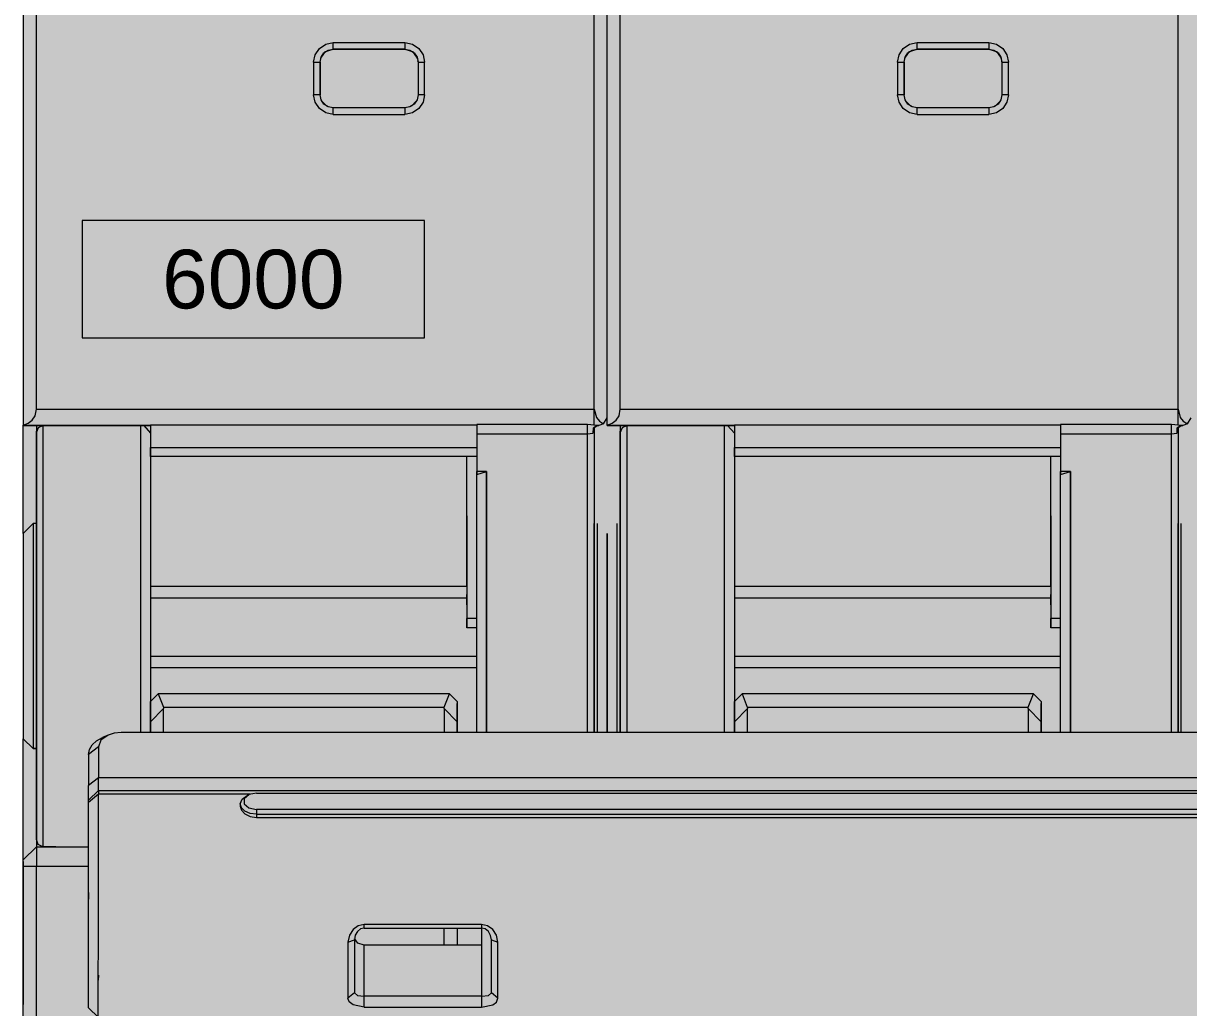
# Model space of a CAD drawing. Header units: millimetres. Extents: x 0 to 418, y -44 to 411.
# Drawn here: x 283.7 to 319.43, y 169.96 to 200.14 of the extents above; entities that cross this region are included whole.
import ezdxf
from ezdxf.enums import TextEntityAlignment as Align

# ---------------------------------------------------------------- set-up
doc = ezdxf.new("R2010")
doc.units = ezdxf.units.MM
for name, color, linetype, lineweight, true_color in [('BODY', 7, 'Continuous', 5, 0xf0f1eb), ('DETAILS', 7, 'Continuous', 5, 0x2f373d), ('INDICATOR', 7, 'Continuous', 5, 0x3d9868), ('LEVERS', 7, 'Continuous', 5, 0x2b7ac1), ('MARKING', 7, 'Continuous', 5, 0x2f373d), ('RECESS', 7, 'Continuous', 5, 0x6c747a)]:
    doc.layers.add(name, color=color, linetype=linetype, lineweight=lineweight, true_color=true_color)
doc.layers.add('PARAMETERS', color=7, linetype='Continuous', plot=False)
doc.styles.add('BLOCK_ARIAL', font='arial.ttf')

# ---------------------------------------------------------------- blocks, each defined once
blk = doc.blocks.new('DA_4P_135')
at = {"layer": 'BODY', "true_color": 0xf0f1eb}
h = blk.add_hatch(color=7, dxfattribs=at)
h.paths.add_polyline_path([(0.9, 15.52), (0.735, 15.625), (0.651, 15.726), (0.61, 15.77), (0.53, 15.95), (0.5, 16.14), (0.5, 16.145), (0.5, 16.15), (0.5, 16.57), (0.5, 16.575), (0.5, 16.734), (0.49, 16.74), (0.442, 16.815), (0.38, 16.88), (0.373, 16.894), (0.35, 16.92), (0.307, 17.023), (0.287, 17.052), (0.275, 17.07), (0.268, 17.105), (0.258, 17.132), (0.244, 17.162), (0.22, 17.23), (0.264, 17.124), (0.261, 17.141), (0.2, 17.45), (0.2, 28.75), (0.2, 33.54), (0.2, 33.55), (0.2, 35.05), (0.2, 39.29), (0.2, 39.43), (0.2, 39.44), (0.2, 39.49), (0.2, 43.2), (0.2, 43.44), (0.2, 44.12), (0.2, 44.125), (0.2, 46.35), (0.2, 48.58), (0.2, 49.26), (0.2, 49.44), (0.2, 49.5), (0.2, 52.81), (0.2, 52.82), (0.2, 53.26), (0.2, 74.65), (0.2, 76.15), (0.205, 76.211), (0.2, 76.16), (0.2, 80.95), (0.2, 92.25), (0.275, 92.635), (0.385, 92.795), (0.49, 92.96), (0.5, 92.966), (0.5, 93.125), (0.5, 93.13), (0.5, 93.55), (0.5, 93.555), (0.5, 93.56), (0.51, 93.605), (0.555, 93.82), (0.705, 94.045), (0.708, 94.047), (0.71, 94.05), (0.93, 94.2), (1.2, 94.25), (9.1, 94.25), (17.1, 94.25), (17.37, 94.2), (17.59, 94.05), (17.592, 94.047), (17.595, 94.045), (17.63, 93.992), (17.75, 93.82), (17.8, 93.56), (17.8, 93.555), (17.8, 93.55), (17.8, 93.13), (17.8, 93.125), (17.8, 92.966), (17.81, 92.96), (17.915, 92.795), (18.025, 92.635), (18.1, 92.25), (18.175, 92.635), (18.285, 92.795), (18.39, 92.96), (18.4, 92.966), (18.4, 93.125), (18.4, 93.13), (18.4, 93.55), (18.4, 93.61), (18.47, 93.86), (18.63, 94.07), (18.713, 94.119), (18.845, 94.205), (19.1, 94.25), (27, 94.25), (35, 94.25), (35.255, 94.205), (35.43, 94.094), (35.47, 94.07), (35.473, 94.066), (35.475, 94.065), (35.63, 93.86), (35.7, 93.61), (35.7, 93.55), (35.7, 93.13), (35.7, 93.125), (35.7, 92.966), (35.71, 92.96), (35.815, 92.795), (35.925, 92.635), (36, 92.25), (36.075, 92.635), (36.185, 92.795), (36.29, 92.96), (36.3, 92.966), (36.3, 93.125), (36.3, 93.13), (36.3, 93.55), (36.3, 93.61), (36.37, 93.86), (36.53, 94.07), (36.613, 94.119), (36.745, 94.205), (37, 94.25), (44.9, 94.25), (52.9, 94.25), (53.155, 94.2), (53.285, 94.12), (53.37, 94.07), (53.373, 94.066), (53.375, 94.065), (53.53, 93.86), (53.6, 93.61), (53.6, 93.55), (53.6, 93.13), (53.6, 93.125), (53.6, 92.966), (53.61, 92.96), (53.715, 92.795), (53.825, 92.635), (53.9, 92.25), (53.975, 92.635), (54.085, 92.795), (54.19, 92.96), (54.2, 92.966), (54.2, 93.125), (54.2, 93.13), (54.2, 93.55), (54.2, 93.61), (54.27, 93.86), (54.43, 94.07), (54.565, 94.15), (54.645, 94.2), (54.9, 94.25), (62.8, 94.25), (70.8, 94.25), (71.055, 94.2), (71.185, 94.12), (71.27, 94.07), (71.273, 94.066), (71.275, 94.065), (71.43, 93.86), (71.5, 93.61), (71.5, 93.55), (71.5, 93.13), (71.5, 93.125), (71.5, 92.966), (71.51, 92.96), (71.642, 92.753), (71.725, 92.63), (71.8, 92.25), (71.875, 92.63), (71.958, 92.753), (72.09, 92.96), (72.1, 92.966), (72.1, 93.125), (72.1, 93.13), (72.1, 93.55), (72.1, 93.555), (72.1, 93.56), (72.11, 93.605), (72.155, 93.82), (72.305, 94.045), (72.308, 94.047), (72.31, 94.05), (72.53, 94.2), (72.8, 94.25), (83.2, 94.25), (99.8, 94.25), (113.3, 94.25), (126.8, 94.25), (133.8, 94.25), (134.055, 94.2), (134.275, 94.065), (134.382, 93.92), (134.43, 93.86), (134.5, 93.61), (134.5, 93.605), (134.5, 93.55), (134.5, 93.13), (134.5, 93.125), (134.5, 92.966), (134.51, 92.96), (134.642, 92.753), (134.684, 92.691), (134.725, 92.63), (134.729, 92.609), (134.745, 92.58), (134.8, 92.25), (134.8, 91.055), (134.8, 91.05), (134.8, 91), (134.8, 90.995), (134.8, 90.845), (134.8, 90.84), (134.8, 90.35), (134.8, 85.28), (134.8, 85.18), (134.8, 85.11), (134.8, 83.51), (134.8, 81.99), (134.8, 81.82), (134.8, 81.815), (134.8, 81.75), (134.8, 81.05), (134.8, 80.8), (134.8, 80.765), (134.8, 80.76), (134.8, 80.69), (134.8, 80.665), (134.8, 80.66), (134.8, 80.62), (134.8, 80.615), (134.8, 80.365), (134.8, 80.36), (134.8, 80.28), (134.8, 80.27), (134.8, 80.25), (134.8, 80.22), (134.8, 80.14), (134.8, 80.135), (134.8, 79.81), (134.8, 78.905), (134.8, 78.9), (134.8, 78.75), (134.8, 78.35), (134.8, 76.195), (134.8, 76.19), (134.8, 76.155), (134.8, 76.15), (134.8, 72.85), (134.8, 72.25), (134.8, 72.245), (134.8, 69.85), (134.8, 68.79), (134.8, 68.465), (134.8, 68.46), (134.8, 68.38), (134.8, 68.35), (134.8, 40.11), (134.8, 40.105), (134.8, 39.18), (134.8, 38.85), (134.8, 38.41), (134.8, 37.35), (134.8, 34.36), (134.8, 34.355), (134.8, 34.35), (134.8, 33.925), (134.8, 33.92), (134.8, 33.55), (134.8, 33.545), (134.8, 33.54), (134.8, 33.51), (134.8, 32.72), (134.8, 31.35), (134.8, 30.95), (134.8, 30.8), (134.8, 30.795), (134.8, 29.89), (134.8, 29.45), (134.8, 29.43), (134.8, 29.085), (134.8, 29.08), (134.8, 29.01), (134.8, 28.9), (134.8, 28.65), (134.8, 27.95), (134.8, 26.19), (134.8, 19.35), (134.8, 18.855), (134.8, 18.85), (134.8, 18.705), (134.8, 18.7), (134.8, 18.65), (134.8, 18.645), (134.8, 17.45), (134.8, 16.55), (134.8, 8.25), (134.76, 8.06), (134.655, 7.895), (134.49, 7.785), (134.3, 7.75), (133.3, 7.75), (133.12, 7.78), (133.113, 7.784), (133.11, 7.785), (133.08, 7.805), (132.96, 7.88), (132.953, 7.89), (132.945, 7.895), (132.922, 7.932), (132.845, 8.035), (132.8, 8.25), (132.8, 14.39), (132.64, 14.24), (132.46, 14.14), (132.26, 14.07), (132.05, 14.05), (122.55, 14.05), (122.165, 14.125), (121.935, 14.28), (121.84, 14.34), (121.762, 14.463), (121.625, 14.665), (121.55, 15.05), (121.55, 15.441), (121.32, 15.4), (121.08, 15.25), (120.9, 15.03), (120.81, 14.76), (120.8, 14.67), (120.8, 14.65), (120.8, 9.75), (120.8, 9.745), (120.8, 8.25), (120.77, 8.08), (120.761, 8.065), (120.76, 8.06), (120.655, 7.895), (120.518, 7.808), (120.49, 7.79), (120.3, 7.75), (119.8, 7.75), (119.62, 7.78), (119.46, 7.88), (119.452, 7.89), (119.445, 7.895), (119.422, 7.932), (119.345, 8.035), (119.3, 8.25), (119.3, 14.65), (119.3, 14.655), (119.3, 14.67), (119.29, 14.76), (119.2, 15.03), (119.02, 15.25), (118.78, 15.4), (118.5, 15.45), (113.3, 15.45), (108.1, 15.45), (107.82, 15.4), (107.58, 15.25), (107.4, 15.03), (107.31, 14.76), (107.3, 14.67), (107.3, 14.65), (107.3, 9.75), (107.3, 9.745), (107.3, 8.25), (107.27, 8.08), (107.261, 8.065), (107.26, 8.06), (107.155, 7.895), (107.018, 7.808), (106.99, 7.79), (106.8, 7.75), (106.3, 7.75), (106.12, 7.78), (105.96, 7.88), (105.952, 7.89), (105.945, 7.895), (105.922, 7.932), (105.845, 8.035), (105.8, 8.25), (105.8, 14.65), (105.8, 14.655), (105.8, 14.67), (105.79, 14.76), (105.7, 15.03), (105.52, 15.25), (105.28, 15.4), (105, 15.45), (99.8, 15.45), (94.6, 15.45), (94.32, 15.4), (94.08, 15.25), (93.9, 15.03), (93.81, 14.76), (93.8, 14.67), (93.8, 14.65), (93.8, 9.75), (93.8, 9.745), (93.8, 8.25), (93.77, 8.08), (93.761, 8.065), (93.76, 8.06), (93.655, 7.895), (93.518, 7.808), (93.49, 7.79), (93.3, 7.75), (92.8, 7.75), (92.62, 7.78), (92.46, 7.88), (92.452, 7.89), (92.445, 7.895), (92.422, 7.932), (92.345, 8.035), (92.3, 8.25), (92.3, 14.65), (92.3, 14.655), (92.3, 14.67), (92.29, 14.76), (92.2, 15.03), (92.02, 15.25), (91.78, 15.4), (91.5, 15.45), (86.3, 15.45), (80.8, 15.45), (80.61, 15.41), (80.45, 15.305), (80.395, 15.225), (80.34, 15.14), (80.3, 14.95), (80.3, 6.38), (80.3, 5.25), (80.3, 2.75), (80.3, 2.745), (80.3, 1.25), (80.27, 0.98), (80.229, 0.886), (80.225, 0.865), (80.211, 0.845), (80.17, 0.75), (80.041, 0.589), (80.01, 0.54), (79.937, 0.493), (79.803, 0.408), (79.68, 0.325), (79.3, 0.25), (71.8, 0.25), (68.35, 0.25), (68.29, 0.25), (68.12, 0.25), (68.115, 0.25), (67.55, 0.25), (67.05, 0.25), (66.485, 0.25), (66.48, 0.25), (66.31, 0.25), (66.25, 0.25), (64.2, 0.25), (64.14, 0.25), (63.97, 0.25), (63.965, 0.25), (63.4, 0.25), (62.9, 0.25), (62.335, 0.25), (62.33, 0.25), (62.16, 0.25), (62.1, 0.25), (60.05, 0.25), (59.99, 0.25), (59.82, 0.25), (59.815, 0.25), (59.25, 0.25), (58.75, 0.25), (58.185, 0.25), (58.18, 0.25), (58.01, 0.25), (57.95, 0.25), (50.45, 0.25), (50.39, 0.25), (50.22, 0.25), (50.215, 0.25), (49.65, 0.25), (49.15, 0.25), (48.585, 0.25), (48.58, 0.25), (48.41, 0.25), (48.35, 0.25), (46.3, 0.25), (46.24, 0.25), (46.07, 0.25), (46.065, 0.25), (45.5, 0.25), (45, 0.25), (44.435, 0.25), (44.43, 0.25), (44.26, 0.25), (44.2, 0.25), (42.15, 0.25), (42.09, 0.25), (41.92, 0.25), (41.915, 0.25), (41.35, 0.25), (40.85, 0.25), (40.285, 0.25), (40.28, 0.25), (40.11, 0.25), (40.05, 0.25), (32.55, 0.25), (32.49, 0.25), (32.32, 0.25), (32.315, 0.25), (31.75, 0.25), (31.25, 0.25), (30.685, 0.25), (30.68, 0.25), (30.51, 0.25), (30.45, 0.25), (28.4, 0.25), (28.34, 0.25), (28.17, 0.25), (28.165, 0.25), (27.6, 0.25), (27.1, 0.25), (26.535, 0.25), (26.53, 0.25), (26.36, 0.25), (26.3, 0.25), (24.25, 0.25), (24.19, 0.25), (24.02, 0.25), (24.015, 0.25), (23.45, 0.25), (22.95, 0.25), (22.385, 0.25), (22.38, 0.25), (22.21, 0.25), (22.15, 0.25), (20.94, 0.25), (15.86, 0.25), (15.855, 0.25), (14.65, 0.25), (14.59, 0.25), (14.42, 0.25), (14.415, 0.25), (13.85, 0.25), (13.35, 0.25), (12.785, 0.25), (12.78, 0.25), (12.61, 0.25), (12.55, 0.25), (10.5, 0.25), (10.44, 0.25), (10.27, 0.25), (10.265, 0.25), (9.7, 0.25), (9.2, 0.25), (8.635, 0.25), (8.63, 0.25), (8.46, 0.25), (8.4, 0.25), (6.35, 0.25), (6.29, 0.25), (6.12, 0.25), (6.115, 0.25), (5.55, 0.25), (5.05, 0.25), (4.485, 0.25), (4.48, 0.25), (4.31, 0.25), (4.25, 0.25), (1.6, 0.25), (1.215, 0.325), (1.055, 0.435), (0.89, 0.54), (0.758, 0.747), (0.675, 0.87), (0.6, 1.25), (0.6, 13.45), (0.9, 13.45)])
h.paths.add_polyline_path([(0.285, 76.605), (0.225, 76.4), (0.224, 76.395), (0.29, 76.61), (0.298, 76.625)], flags=0)
at = {"layer": 'INDICATOR', "true_color": 0x3d9868}
for points in [[(9.1, 62.95), (9.1, 63.95), (9.145, 64.18), (9.275, 64.375), (9.47, 64.505), (9.7, 64.55), (11.9, 64.55), (11.9, 64.35), (12.055, 64.32), (12.113, 64.282), (12.135, 64.275), (12.146, 64.261), (12.273, 64.089), (12.3, 63.95), (12.3, 62.95), (12.27, 62.795), (12.232, 62.737), (12.113, 62.618), (12.055, 62.58), (11.9, 62.55), (11.9, 62.35), (9.7, 62.35), (9.47, 62.395), (9.275, 62.525), (9.145, 62.72)], [(27.045, 64.18), (27.175, 64.375), (27.37, 64.505), (27.6, 64.55), (29.8, 64.55), (29.8, 64.35), (29.955, 64.32), (30.013, 64.282), (30.035, 64.275), (30.046, 64.261), (30.085, 64.235), (30.17, 64.105), (30.173, 64.089), (30.2, 63.95), (30.2, 62.95), (30.17, 62.795), (30.132, 62.737), (30.085, 62.665), (30.013, 62.618), (29.955, 62.58), (29.8, 62.55), (29.8, 62.35), (27.6, 62.35), (27.37, 62.395), (27.175, 62.525), (27.045, 62.72), (27, 62.95), (27, 63.95)]]:
    blk.add_hatch(color=105, dxfattribs=at).paths.add_polyline_path(points)
at = {"layer": 'LEVERS'}
blk.add_hatch(color=256, dxfattribs=at).paths.add_polyline_path([(1.4, 32.75), (1.095, 32.81), (0.835, 32.985), (0.66, 33.245), (0.6, 33.55), (0.6, 39.29), (0.6, 39.715), (0.6, 39.845), (0.6, 39.89), (0.6, 40.115), (0.66, 39.955), (0.8, 39.89), (1.2, 39.89), (2.2, 39.89), (2.2, 39.29), (2.2, 38.485), (2.2, 38.28), (2.2, 37.18), (2.2, 36.85), (2.2, 35.57), (2.2, 35.115), (2.2, 34.955), (2.495, 34.66), (2.495, 34.71), (2.495, 34.86), (2.5, 35.425), (2.5, 35.805), (2.5, 35.955), (2.5, 37.41), (2.5, 41.51), (2.2, 41.245), (2.2, 41.325), (2.2, 41.77), (2.2, 42.425), (2.2, 42.715), (2.2, 42.72), (2.23, 42.87), (2.315, 43.015), (2.45, 43.14), (2.625, 43.24), (2.8, 43.315), (2.99, 43.375), (3.2, 43.395), (3.8, 43.395), (4.1, 43.395), (4.1, 43.72), (4.1, 43.725), (4.1, 44.35), (4.335, 44.58), (13.265, 44.58), (13.5, 44.35), (13.5, 44.28), (13.5, 43.725), (13.5, 43.395), (14.1, 43.395), (14.4, 43.395), (17.5, 43.395), (17.7, 43.395), (17.8, 43.395), (18.1, 43.395), (18.4, 43.395), (18.5, 43.395), (18.7, 43.395), (21.7, 43.395), (22, 43.395), (22, 43.72), (22, 43.725), (22, 44.35), (22.235, 44.58), (31.165, 44.58), (31.4, 44.35), (31.4, 44.28), (31.4, 43.725), (31.4, 43.395), (32, 43.395), (32.3, 43.395), (35.4, 43.395), (35.6, 43.395), (35.7, 43.395), (36, 43.395), (36.3, 43.395), (36.4, 43.395), (36.6, 43.395), (39.6, 43.395), (39.9, 43.395), (39.9, 43.72), (39.9, 43.725), (39.9, 44.35), (40.135, 44.58), (49.065, 44.58), (49.3, 44.35), (49.3, 44.28), (49.3, 43.725), (49.3, 43.395), (49.9, 43.395), (50.2, 43.395), (53.3, 43.395), (53.5, 43.395), (53.6, 43.395), (53.9, 43.395), (54.2, 43.395), (54.3, 43.395), (54.5, 43.395), (57.5, 43.395), (57.8, 43.395), (57.8, 43.72), (57.8, 43.725), (57.8, 44.35), (58.035, 44.58), (66.965, 44.58), (67.2, 44.35), (67.2, 44.28), (67.2, 43.725), (67.2, 43.395), (67.8, 43.395), (68.1, 43.395), (68.5, 43.395), (68.71, 43.375), (68.9, 43.315), (69.075, 43.24), (69.25, 43.135), (69.385, 43.01), (69.47, 42.87), (69.5, 42.72), (69.5, 41.77), (69.5, 41.325), (69.5, 41.245), (69.5, 40.895), (69.5, 40.02), (71.2, 40.02), (71.2, 39.84), (71.34, 39.875), (71.4, 39.885), (71.4, 39.88), (71.4, 39.29), (71.4, 33.55), (71.34, 33.245), (71.165, 32.985), (70.905, 32.81), (70.6, 32.75), (70.6, 32.35), (62.8, 32.35), (57.8, 32.35), (55.1, 32.35), (54.865, 32.375), (54.856, 32.378), (54.79, 32.385), (54.689, 32.426), (54.64, 32.44), (54.597, 32.463), (54.435, 32.55), (54.365, 32.607), (54.35, 32.615), (54.337, 32.629), (54.25, 32.7), (54.196, 32.767), (54.1, 32.885), (54.09, 32.904), (54.08, 32.915), (54.068, 32.945), (54.013, 33.047), (54, 33.067), (53.985, 33.09), (53.925, 33.3), (53.9, 33.54), (53.9, 33.545), (53.88, 33.305), (53.815, 33.095), (53.801, 33.073), (53.7, 32.885), (53.603, 32.766), (53.55, 32.7), (53.365, 32.55), (53.203, 32.463), (53.16, 32.44), (53.111, 32.426), (53.01, 32.385), (52.944, 32.378), (52.935, 32.375), (52.7, 32.35), (44.9, 32.35), (39.9, 32.35), (37.2, 32.35), (36.965, 32.375), (36.956, 32.378), (36.89, 32.385), (36.789, 32.426), (36.74, 32.44), (36.697, 32.463), (36.535, 32.55), (36.465, 32.607), (36.45, 32.615), (36.437, 32.629), (36.35, 32.7), (36.296, 32.767), (36.2, 32.885), (36.19, 32.904), (36.18, 32.915), (36.168, 32.945), (36.113, 33.047), (36.1, 33.067), (36.085, 33.09), (36.025, 33.3), (36, 33.54), (36, 33.545), (35.98, 33.305), (35.915, 33.095), (35.901, 33.073), (35.8, 32.885), (35.703, 32.766), (35.65, 32.7), (35.465, 32.55), (35.308, 32.466), (35.26, 32.44), (35.181, 32.417), (35.11, 32.39), (35.068, 32.385), (35.035, 32.375), (34.8, 32.35), (27, 32.35), (22, 32.35), (19.3, 32.35), (19.065, 32.375), (19.032, 32.385), (18.99, 32.39), (18.919, 32.417), (18.916, 32.418), (18.905, 32.42), (18.9, 32.423), (18.84, 32.44), (18.792, 32.466), (18.635, 32.55), (18.565, 32.607), (18.55, 32.615), (18.537, 32.629), (18.45, 32.7), (18.396, 32.767), (18.3, 32.885), (18.29, 32.904), (18.28, 32.915), (18.268, 32.945), (18.213, 33.047), (18.2, 33.067), (18.185, 33.09), (18.125, 33.3), (18.1, 33.54), (18.1, 33.545), (18.08, 33.305), (18.015, 33.095), (18.001, 33.073), (17.9, 32.885), (17.803, 32.766), (17.75, 32.7), (17.565, 32.55), (17.408, 32.466), (17.36, 32.44), (17.281, 32.417), (17.21, 32.39), (17.168, 32.385), (17.135, 32.375), (16.9, 32.35), (9.1, 32.35), (4.1, 32.35), (1.4, 32.35)])
at = {"layer": 'RECESS', "true_color": 0x6c747a}
blk.add_hatch(color=8, dxfattribs=at).paths.add_polyline_path([(17.835, 52.81), (17.845, 52.81), (17.99, 52.855), (18.1, 53.045), (18.1, 52.82), (18.25, 52.88), (18.37, 52.975), (18.465, 53.11), (18.5, 53.31), (35.6, 53.31), (35.67, 53.055), (35.76, 52.945), (35.89, 52.855), (36, 53.045), (36, 52.82), (36.15, 52.88), (36.27, 52.975), (36.365, 53.11), (36.4, 53.31), (53.5, 53.31), (53.57, 53.055), (53.66, 52.945), (53.79, 52.855), (53.9, 53.045), (53.9, 52.82), (53.9, 52.81), (54.3, 52.81), (54.5, 52.81), (54.9, 52.81), (57.5, 52.81), (57.59, 52.81), (57.8, 52.81), (57.8, 52.815), (67.8, 52.815), (67.8, 52.75), (67.8, 52.63), (67.8, 52.555), (67.8, 52.135), (67.8, 51.855), (67.8, 51.4), (68.1, 51.4), (68.1, 46.35), (68.1, 43.395), (67.8, 43.395), (67.2, 43.395), (67.2, 43.725), (67.2, 44.28), (67.2, 44.35), (66.965, 44.58), (58.035, 44.58), (57.8, 44.35), (57.8, 43.725), (57.8, 43.72), (57.8, 43.395), (57.5, 43.395), (54.5, 43.395), (54.3, 43.395), (54.2, 43.395), (53.9, 43.395), (53.6, 43.395), (53.5, 43.395), (53.3, 43.395), (50.2, 43.395), (49.9, 43.395), (49.3, 43.395), (49.3, 43.725), (49.3, 44.28), (49.3, 44.35), (49.065, 44.58), (40.135, 44.58), (39.9, 44.35), (39.9, 43.725), (39.9, 43.72), (39.9, 43.395), (39.6, 43.395), (36.6, 43.395), (36.4, 43.395), (36.3, 43.395), (36, 43.395), (35.7, 43.395), (35.6, 43.395), (35.4, 43.395), (32.3, 43.395), (32, 43.395), (31.4, 43.395), (31.4, 43.725), (31.4, 44.28), (31.4, 44.35), (31.165, 44.58), (22.235, 44.58), (22, 44.35), (22, 43.725), (22, 43.72), (22, 43.395), (21.7, 43.395), (18.7, 43.395), (18.5, 43.395), (18.4, 43.395), (18.1, 43.395), (17.8, 43.395), (17.7, 43.395), (17.5, 43.395), (14.4, 43.395), (14.1, 43.395), (13.5, 43.395), (13.5, 43.725), (13.5, 44.28), (13.5, 44.35), (13.265, 44.58), (4.335, 44.58), (4.1, 44.35), (4.1, 43.725), (4.1, 43.72), (4.1, 43.395), (3.8, 43.395), (3.8, 52.81), (3.89, 52.81), (4.1, 52.81), (4.1, 52.815), (14.1, 52.815), (14.1, 52.84), (17.5, 52.84), (17.795, 52.81), (17.815, 52.81), (17.825, 52.81)])
at = {"layer": 'DETAILS', "color": 250, "linetype": 'ByBlock', "lineweight": 5, "true_color": 0x2f373d}
for p, q in [((0.2, 76.15), (0.2, 52.82)), ((0.6, 53.31), (0.6, 76.15)), ((17.7, 53.31), (17.7, 76.15)), ((18.1, 53.047), (18.1, 76.15)), ((18.1, 52.82), (18.1, 76.15)), ((18.5, 53.31), (18.5, 76.15)), ((35.6, 53.31), (35.6, 76.15)), ((0.2, 74.65), (0.2, 53.259)), ((9.7, 64.55), (11.9, 64.55)), ((9.7, 64.35), (9.7, 64.55)), ((9.7, 64.35), (11.9, 64.35)), ((9.701, 64.35), (9.7, 64.35)), ((9.701, 64.35), (9.7, 64.35)), ((11.9, 64.35), (9.701, 64.35)), ((11.9, 64.55), (11.9, 64.35)), ((27.6, 64.55), (29.8, 64.55)), ((27.6, 64.35), (27.6, 64.55)), ((27.6, 64.35), (29.8, 64.35)), ((27.601, 64.35), (27.6, 64.35)), ((27.601, 64.35), (27.6, 64.35)), ((29.8, 64.35), (27.601, 64.35)), ((29.8, 64.55), (29.8, 64.35)), ((9.1, 63.95), (9.1, 62.95)), ((9.1, 63.95), (9.3, 63.95)), ((9.3, 62.95), (9.3, 63.95)), ((12.3, 63.95), (12.3, 62.95)), ((12.3, 63.95), (12.5, 63.95)), ((12.5, 62.95), (12.5, 63.95)), ((27, 63.95), (27, 62.95)), ((27, 63.95), (27.2, 63.95)), ((27.2, 62.95), (27.2, 63.95)), ((30.2, 63.95), (30.2, 62.95)), ((30.2, 63.95), (30.4, 63.95)), ((30.4, 62.95), (30.4, 63.95)), ((9.3, 62.95), (9.1, 62.95)), ((12.5, 62.95), (12.3, 62.95)), ((27.2, 62.95), (27, 62.95)), ((30.4, 62.95), (30.2, 62.95)), ((11.9, 62.55), (9.7, 62.55)), ((9.7, 62.35), (9.7, 62.55)), ((11.9, 62.55), (11.9, 62.35)), ((29.8, 62.55), (27.6, 62.55)), ((27.6, 62.35), (27.6, 62.55)), ((29.8, 62.55), (29.8, 62.35)), ((9.7, 62.35), (11.9, 62.35)), ((27.6, 62.35), (29.8, 62.35)), ((0.6, 53.31), (17.7, 53.31)), ((18.5, 53.31), (35.6, 53.31)), ((4.1, 52.81), (0.2, 52.81)), ((0.2, 52.81), (4.1, 52.81)), ((0.6, 52.81), (0.6, 52.583)), ((0.8, 52.81), (1.2, 52.81)), ((14.1, 52.817), (4.1, 52.817)), ((4.1, 52.817), (4.1, 52.134)), ((17.5, 52.841), (14.1, 52.841)), ((14.1, 52.555), (17.5, 52.555)), ((17.844, 52.81), (17.795, 52.81)), ((22, 52.81), (18.1, 52.81)), ((18.1, 52.81), (22, 52.81)), ((18.5, 52.81), (18.5, 52.583)), ((18.7, 52.81), (19.1, 52.81)), ((32, 52.817), (22, 52.817)), ((22, 52.817), (22, 52.134)), ((35.4, 52.841), (32, 52.841)), ((32, 52.555), (35.4, 52.555)), ((35.744, 52.81), (35.695, 52.81)), ((4.1, 52.134), (14.1, 52.134)), ((4.1, 51.858), (4.1, 52.134)), ((14.1, 51.858), (4.1, 51.858)), ((13.8, 48.382), (13.8, 51.858)), ((22, 52.134), (32, 52.134)), ((22, 51.858), (22, 52.134)), ((32, 51.858), (22, 51.858)), ((31.7, 48.382), (31.7, 51.858)), ((14.4, 51.4), (14.1, 51.4)), ((14.1, 51.4), (14.1, 51.306)), ((32.3, 51.4), (32, 51.4)), ((32, 51.4), (32, 51.306)), ((0.5, 49.8), (0.2, 49.5)), ((0.2, 49.5), (0.5, 49.8)), ((0.6, 49.8), (0.5, 49.8)), ((4.1, 47.881), (13.8, 47.881)), ((22, 47.881), (31.7, 47.881)), ((13.8, 47.513), (4.1, 47.513)), ((31.7, 47.513), (22, 47.513)), ((14.1, 46.894), (13.8, 46.894)), ((32, 46.894), (31.7, 46.894)), ((14.1, 46.603), (13.8, 46.603)), ((32, 46.603), (31.7, 46.603)), ((4.1, 45.733), (14.1, 45.733)), ((22, 45.733), (32, 45.733)), ((4.1, 45.388), (14.1, 45.388)), ((22, 45.388), (32, 45.388)), ((13.266, 44.581), (4.334, 44.581)), ((31.166, 44.581), (22.234, 44.581)), ((4.495, 44.171), (13.105, 44.171)), ((4.5, 43.395), (4.5, 44.134)), ((13.1, 44.134), (13.1, 43.395)), ((22.395, 44.171), (31.005, 44.171)), ((22.4, 43.395), (22.4, 44.134)), ((31, 44.134), (31, 43.395)), ((4.1, 43.395), (4.1, 43.726)), ((13.5, 43.725), (13.5, 43.395)), ((22, 43.395), (22, 43.725)), ((31.4, 43.725), (31.4, 43.395)), ((2.799, 43.315), (2.627, 43.239)), ((68.5, 43.395), (3.2, 43.395)), ((0.2, 43.2), (0.5, 42.9)), ((0.2, 43.2), (0.5, 42.9)), ((0.5, 42.9), (0.6, 42.9)), ((0.6, 42.9), (0.5, 42.9)), ((2.5, 42.952), (2.2, 42.72)), ((2.5, 42.952), (2.5, 42.001)), ((2.2, 42.72), (2.2, 41.769)), ((2.2, 42.72), (2.2, 42.715)), ((2.2, 42.715), (2.2, 42.424)), ((2.5, 42.001), (2.2, 41.769)), ((69.2, 42), (2.5, 42.001)), ((2.2, 41.325), (2.5, 41.621)), ((2.501, 41.509), (2.201, 41.246)), ((2.5, 41.621), (69.2, 41.62)), ((7.164, 41.509), (2.501, 41.509)), ((7.121, 41.492), (7.063, 41.467)), ((7.35, 41.538), (64.35, 41.537)), ((6.85, 41.207), (6.85, 41.134)), ((64.35, 41.03), (7.35, 41.031)), ((7.35, 41.031), (7.35, 40.89)), ((7.35, 40.89), (64.35, 40.889)), ((7.35, 40.89), (7.35, 40.791)), ((7.35, 40.791), (64.35, 40.79)), ((0.6, 40.117), (0.6, 39.89)), ((0.2, 39.49), (0.6, 39.89)), ((0.6, 39.89), (2.2, 39.89)), ((1.2, 39.89), (0.8, 39.89)), ((0.2, 39.442), (0.2, 35.05)), ((0.2, 33.55), (0.2, 39.29)), ((0.6, 39.29), (0.2, 39.29)), ((0.6, 33.55), (0.6, 39.29)), ((2.2, 39.29), (0.6, 39.29)), ((2.2, 36.848), (2.2, 38.487)), ((2.2, 38.487), (2.2, 38.282)), ((14.25, 37.509), (10.65, 37.509)), ((10.65, 37.398), (10.65, 37.509)), ((10.65, 37.398), (14.25, 37.398)), ((13.1, 36.876), (13.1, 37.398)), ((13.5, 37.398), (13.5, 36.882)), ((14.25, 37.509), (14.25, 37.398)), ((14.25, 37.398), (14.25, 36.876)), ((10.15, 36.962), (10.35, 37.037)), ((13.1, 36.876), (10.65, 36.876)), ((10.65, 35.31), (10.65, 36.876)), ((14.25, 36.876), (13.1, 36.876)), ((13.5, 36.882), (13.495, 36.876)), ((14.25, 36.876), (14.25, 35.31)), ((14.55, 35.415), (14.55, 37.045)), ((14.55, 35.414), (14.55, 37.038)), ((14.55, 37.037), (14.75, 36.963)), ((10.35, 35.413), (10.15, 35.247)), ((14.75, 35.248), (14.55, 35.415)), ((14.25, 35.31), (10.65, 35.31)), ((10.65, 34.974), (10.65, 35.31)), ((14.25, 35.31), (14.25, 34.974)), ((2.2, 34.956), (2.5, 34.656)), ((10.65, 34.974), (14.25, 34.974))]:
    blk.add_line(p, q, dxfattribs=at)
for points in [[(9.1, 63.95), (9.146, 64.18), (9.276, 64.375), (9.47, 64.505), (9.7, 64.55)], [(9.3, 63.95), (9.331, 64.103), (9.417, 64.233), (9.547, 64.32), (9.7, 64.35)], [(9.321, 64.078), (9.467, 64.276), (9.701, 64.35)], [(11.9, 64.55), (12.13, 64.505), (12.324, 64.375), (12.454, 64.18), (12.5, 63.95)], [(11.9, 64.35), (12.133, 64.275), (12.279, 64.078)], [(11.9, 64.35), (12.053, 64.32), (12.183, 64.233), (12.27, 64.103), (12.3, 63.95)], [(27, 63.95), (27.046, 64.18), (27.176, 64.374), (27.37, 64.504), (27.6, 64.55)], [(27.2, 63.95), (27.231, 64.103), (27.317, 64.233), (27.447, 64.32), (27.6, 64.35)], [(27.221, 64.078), (27.367, 64.275), (27.601, 64.35)], [(29.8, 64.55), (30.03, 64.504), (30.224, 64.374), (30.354, 64.18), (30.4, 63.95)], [(29.8, 64.35), (30.033, 64.275), (30.179, 64.078)], [(29.8, 64.35), (29.953, 64.32), (30.083, 64.233), (30.17, 64.103), (30.2, 63.95)], [(9.3, 63.95), (9.3, 62.95)], [(12.291, 64.035), (12.279, 64.078)], [(12.3, 63.965), (12.298, 63.993)], [(27.2, 63.95), (27.2, 62.95)], [(30.191, 64.035), (30.179, 64.078)], [(30.2, 63.965), (30.198, 63.993)], [(9.7, 62.35), (9.47, 62.396), (9.276, 62.526), (9.146, 62.721), (9.1, 62.95)], [(9.7, 62.55), (9.547, 62.581), (9.417, 62.667), (9.33, 62.797), (9.3, 62.95)], [(12.5, 62.95), (12.454, 62.721), (12.324, 62.526), (12.13, 62.396), (11.9, 62.35)], [(12.3, 62.95), (12.27, 62.797), (12.183, 62.667), (12.053, 62.581), (11.9, 62.55)], [(27.6, 62.35), (27.37, 62.396), (27.176, 62.526), (27.046, 62.721), (27, 62.95)], [(27.6, 62.55), (27.447, 62.581), (27.317, 62.667), (27.23, 62.797), (27.2, 62.95)], [(30.4, 62.95), (30.354, 62.721), (30.224, 62.526), (30.03, 62.396), (29.8, 62.35)], [(30.2, 62.95), (30.17, 62.797), (30.083, 62.667), (29.953, 62.581), (29.8, 62.55)], [(9.352, 62.752), (9.503, 62.602)], [(12.098, 62.603), (12.248, 62.753)], [(27.252, 62.752), (27.403, 62.602)], [(29.998, 62.603), (30.148, 62.753)], [(17.7, 52.824), (17.7, 53.441), (17.7, 53.598), (17.7, 53.65)], [(35.6, 52.823), (35.6, 53.44), (35.6, 53.598), (35.6, 53.65)], [(0.2, 52.82), (0.352, 52.879), (0.472, 52.977), (0.563, 53.111), (0.6, 53.31)], [(17.7, 53.31), (17.769, 53.056), (17.86, 52.943), (17.99, 52.856)], [(18.1, 52.82), (18.252, 52.879), (18.372, 52.976), (18.463, 53.11), (18.5, 53.31)], [(35.6, 53.31), (35.669, 53.056), (35.76, 52.943), (35.89, 52.856)], [(17.99, 52.856), (18.1, 53.047)], [(35.89, 52.856), (36, 53.047)], [(0.2, 52.81), (0.2, 52.82)], [(0.2, 49.5), (0.2, 52.81)], [(0.6, 52.583), (0.664, 52.749), (0.8, 52.81)], [(0.6, 40.117), (0.6, 46.302), (0.6, 52.633)], [(0.6, 52.583), (0.6, 40.117)], [(0.6, 52.583), (0.6, 40.117)], [(0.8, 52.81), (0.8, 39.89)], [(3.8, 43.395), (3.8, 52.81)], [(3.891, 52.81), (4.1, 52.576)], [(14.1, 52.841), (14.1, 52.752)], [(14.1, 52.752), (14.1, 52.63)], [(14.1, 52.63), (14.1, 52.555)], [(14.1, 52.555), (14.1, 51.4)], [(17.795, 52.81), (17.5, 52.841)], [(17.5, 52.555), (17.5, 52.841)], [(17.5, 52.555), (17.664, 52.571)], [(17.5, 43.395), (17.5, 52.555)], [(17.795, 52.81), (17.665, 52.731), (17.664, 52.571)], [(17.664, 52.571), (17.7, 52.643)], [(17.814, 52.81), (17.7, 52.736)], [(17.7, 52.736), (17.7, 52.643)], [(17.7, 52.643), (17.7, 43.395)], [(17.795, 52.81), (17.814, 52.81)], [(17.795, 52.81), (17.814, 52.81)], [(17.814, 52.81), (17.823, 52.81)], [(17.835, 52.81), (17.844, 52.81)], [(17.99, 52.856), (17.844, 52.81)], [(18.1, 52.81), (18.1, 52.82)], [(18.5, 52.583), (18.564, 52.749), (18.7, 52.81)], [(18.5, 43.395), (18.5, 46.302), (18.5, 52.633)], [(18.5, 52.583), (18.5, 43.395)], [(18.5, 52.583), (18.5, 43.395)], [(18.7, 52.81), (18.7, 43.395)], [(21.7, 43.395), (21.7, 52.81)], [(21.791, 52.81), (22, 52.576)], [(32, 52.841), (32, 52.752)], [(32, 52.752), (32, 52.63)], [(32, 52.63), (32, 52.555)], [(32, 52.555), (32, 51.4)], [(35.695, 52.81), (35.4, 52.841)], [(35.4, 52.555), (35.4, 52.841)], [(35.4, 52.555), (35.564, 52.571)], [(35.4, 43.395), (35.4, 52.555)], [(35.695, 52.81), (35.565, 52.73), (35.564, 52.571)], [(35.564, 52.571), (35.6, 52.643)], [(35.714, 52.81), (35.6, 52.736)], [(35.6, 52.736), (35.6, 52.643)], [(35.6, 52.643), (35.6, 43.395)], [(35.695, 52.81), (35.714, 52.81)], [(35.695, 52.81), (35.714, 52.81)], [(35.714, 52.81), (35.723, 52.81)], [(35.735, 52.81), (35.744, 52.81)], [(35.89, 52.856), (35.744, 52.81)], [(4.1, 52.241), (4.1, 43.395)], [(22, 52.241), (22, 43.395)], [(4.1, 51.858), (4.1, 43.721)], [(13.8, 47.881), (13.8, 51.858)], [(22, 51.858), (22, 43.721)], [(31.7, 47.881), (31.7, 51.858)], [(14.1, 43.395), (14.1, 51.4)], [(14.1, 51.306), (14.4, 51.4)], [(14.1, 43.395), (14.1, 51.306)], [(14.4, 51.4), (14.4, 43.395)], [(14.4, 46.35), (14.4, 51.4)], [(32, 51.306), (32.3, 51.4)], [(32, 43.395), (32, 51.4)], [(32, 43.395), (32, 51.306)], [(32.3, 51.4), (32.3, 46.35)], [(32.3, 43.395), (32.3, 51.4)], [(13.8, 49.73), (13.8, 49.959), (13.8, 50.038)], [(13.8, 50.038), (13.8, 49.975), (13.8, 49.79), (13.8, 49.135), (13.8, 47.623)], [(31.7, 49.729), (31.7, 49.959), (31.7, 50.038)], [(31.7, 50.038), (31.7, 49.974), (31.7, 49.789), (31.7, 49.135), (31.7, 47.623)], [(0.5, 49.8), (0.5, 49.734), (0.5, 49.538), (0.5, 48.79), (0.5, 46.35), (0.5, 43.911), (0.5, 43.163), (0.5, 42.9)], [(13.8, 49.73), (13.8, 48.218), (13.8, 47.563), (13.8, 47.378), (13.8, 47.314)], [(17.7, 43.395), (17.7, 47.274), (17.7, 49.097), (17.7, 49.62), (17.7, 49.755), (17.7, 49.8)], [(17.8, 43.395), (17.8, 47.274), (17.8, 49.097), (17.8, 49.62), (17.8, 49.755), (17.8, 49.8)], [(18.4, 49.8), (18.4, 49.62), (18.4, 49.097), (18.4, 47.274), (18.4, 43.395)], [(31.7, 49.729), (31.7, 48.218), (31.7, 47.563), (31.7, 47.378), (31.7, 47.314)], [(35.6, 43.395), (35.6, 47.274), (35.6, 49.097), (35.6, 49.62), (35.6, 49.755), (35.6, 49.8)], [(35.7, 43.395), (35.7, 47.274), (35.7, 49.097), (35.7, 49.62), (35.7, 49.755), (35.7, 49.8)], [(0.2, 49.5), (0.2, 49.44), (0.2, 49.261), (0.2, 48.578), (0.2, 46.35), (0.2, 44.123), (0.2, 43.44), (0.2, 43.2)], [(18.1, 43.395), (18.1, 46.905), (18.1, 48.766), (18.1, 49.311), (18.1, 49.453), (18.1, 49.5)], [(18.1, 49.5), (18.1, 49.311), (18.1, 48.766), (18.1, 46.905), (18.1, 43.395)], [(13.8, 47.881), (13.8, 47.513)], [(31.7, 47.881), (31.7, 47.513)], [(13.8, 47.314), (13.8, 47.394), (13.8, 47.623)], [(31.7, 47.314), (31.7, 47.394), (31.7, 47.623)], [(13.8, 47.513), (13.8, 46.603)], [(31.7, 47.513), (31.7, 46.603)], [(0.6, 46.35), (0.6, 46.845), (0.6, 46.997), (0.6, 47.05)], [(13.8, 46.603), (13.8, 46.809), (13.8, 46.872), (13.8, 46.894)], [(13.8, 46.894), (13.8, 46.878)], [(17.7, 46.35), (17.7, 46.845), (17.7, 46.997), (17.7, 47.05)], [(17.7, 47.05), (17.7, 46.35), (17.7, 45.855), (17.7, 45.704), (17.7, 45.65)], [(31.7, 46.603), (31.7, 46.809), (31.7, 46.872), (31.7, 46.894)], [(31.7, 46.894), (31.7, 46.878)], [(35.6, 47.05), (35.6, 46.35), (35.6, 45.855), (35.6, 45.703), (35.6, 45.65)], [(35.6, 46.35), (35.6, 46.845), (35.6, 46.997), (35.6, 47.05)], [(14.4, 43.395), (14.4, 46.35)], [(17.7, 45.65), (17.7, 46.35)], [(32.3, 46.35), (32.3, 43.395)], [(35.6, 45.65), (35.6, 46.35)], [(4.334, 44.581), (4.1, 44.35)], [(4.1, 43.726), (4.1, 44.35)], [(4.334, 44.581), (4.495, 44.171)], [(13.105, 44.171), (13.266, 44.581)], [(13.5, 44.35), (13.266, 44.581)], [(13.5, 44.35), (13.5, 43.725)], [(22.234, 44.581), (22, 44.35)], [(22, 43.725), (22, 44.35)], [(22.234, 44.581), (22.395, 44.171)], [(31.005, 44.171), (31.166, 44.581)], [(31.4, 44.35), (31.166, 44.581)], [(31.4, 44.35), (31.4, 43.725)], [(4.5, 44.134), (4.1, 43.726)], [(4.495, 44.171), (4.5, 44.134)], [(13.1, 44.134), (13.105, 44.171)], [(13.5, 43.725), (13.1, 44.134)], [(13.5, 43.395), (13.5, 44.28)], [(22.4, 44.134), (22, 43.725)], [(22.395, 44.171), (22.4, 44.134)], [(31, 44.134), (31.005, 44.171)], [(31.4, 43.725), (31, 44.134)], [(31.4, 43.395), (31.4, 44.28)], [(2.2, 42.72), (2.229, 42.87), (2.313, 43.013), (2.448, 43.138), (2.627, 43.239)], [(2.799, 43.315), (2.579, 43.157), (2.5, 42.952)], [(3.2, 43.395), (2.99, 43.375), (2.799, 43.315)], [(0.2, 39.49), (0.2, 43.2)], [(2.5, 41.621), (2.5, 42.001)], [(2.2, 41.325), (2.2, 41.769)], [(2.495, 34.661), (2.496, 34.711), (2.497, 34.858), (2.498, 35.426), (2.502, 37.408), (2.501, 41.509)], [(2.5, 41.621), (2.5, 41.509)], [(6.85, 41.207), (6.906, 41.353), (7.063, 41.467)], [(7.121, 41.492), (6.971, 41.366), (6.968, 41.208), (7.113, 41.08), (7.35, 41.031)], [(7.063, 41.467), (7.094, 41.479)], [(7.35, 41.538), (7.121, 41.492)], [(2.2, 41.246), (2.2, 41.325)], [(2.2, 40.897), (2.2, 41.241)], [(7.35, 40.89), (7.159, 40.914), (6.996, 40.983), (6.888, 41.086), (6.85, 41.207)], [(6.853, 41.17), (6.85, 41.134)], [(6.85, 41.134), (6.887, 41.01), (6.994, 40.899), (7.155, 40.82), (7.35, 40.791)], [(2.2, 34.956), (2.2, 35.113), (2.2, 35.568), (2.2, 37.179), (2.2, 40.897)], [(0.8, 39.89), (0.659, 39.956), (0.6, 40.117)], [(0.6, 39.89), (0.6, 39.845), (0.6, 39.715), (0.6, 39.29)], [(0.2, 39.29), (0.2, 39.432), (0.2, 39.49)], [(10.65, 37.509), (10.47, 37.47), (10.311, 37.359), (10.196, 37.184), (10.15, 36.962)], [(10.65, 37.398), (10.538, 37.37), (10.441, 37.29), (10.376, 37.179), (10.35, 37.037)], [(14.75, 36.963), (14.707, 37.177), (14.59, 37.357), (14.427, 37.471), (14.25, 37.509)], [(14.55, 37.037), (14.525, 37.173), (14.458, 37.291), (14.361, 37.37), (14.25, 37.398)], [(10.15, 36.962), (10.15, 35.248)], [(10.35, 37.037), (10.35, 35.413)], [(10.65, 36.876), (10.452, 36.933), (10.352, 37.078)], [(14.55, 35.415), (14.55, 37.037)], [(14.75, 35.248), (14.75, 36.963)], [(2.5, 35.954), (2.499, 35.804)], [(10.35, 35.413), (10.442, 35.333), (10.65, 35.31)], [(14.25, 35.31), (14.459, 35.333), (14.55, 35.415)], [(10.65, 34.974), (10.307, 35.045), (10.194, 35.131), (10.15, 35.247)], [(14.25, 34.974), (14.589, 35.043), (14.704, 35.129), (14.75, 35.248)]]:
    blk.add_lwpolyline(points, dxfattribs=at)
at = {"layer": 'MARKING', "color": 250, "lineweight": 5, "true_color": 0x2f373d}
blk.add_lwpolyline([(2, 55.5), (12.5, 55.5), (12.5, 59.1), (2, 59.1)], close=True, dxfattribs=at)
at = {"layer": 'MARKING', "color": 250, "true_color": 0x2f373d, "style": 'BLOCK_ARIAL'}
for tag, p, height in [('IDN_MA', (89, 73), 2.2), ('CURVE', (2, 68.6), 3), ('IN_A', (4.5, 68.6), 3), ('LEAK_TYPE', (89, 65.8), 2.2), ('UE_V', (2, 66.1), 1.4)]:
    blk.add_attdef(tag, p, '', height=height, dxfattribs=at)
blk.add_attdef('ICN_A', text='', height=1.8, dxfattribs=at).set_placement((7.25, 57.3), align=Align.MIDDLE_CENTER)
at = {"layer": 'PARAMETERS', "color": 250, "true_color": 0x2f373d, "style": 'BLOCK_ARIAL', "flags": 1}
for tag in ['WIDTH_MM', 'STANDARD', 'UIMP_KV', 'DESCRIPTION', 'POLES', 'FREQ_HZ', 'HEIGHT_MM', 'RELEASE_TYPE', 'DEPTH_MM', 'ICS_KA', 'ID', 'IP']:
    blk.add_attdef(tag, (2, 20), '', height=0.4, dxfattribs=at)

msp = doc.modelspace()

# ---------------------------------------------------------------- block references
ref = msp.add_blockref('DA_4P_135', (283.5, 135))
ref.add_attrib('ICN_A', '6000', dxfattribs={"layer": 'MARKING', "color": 250, "true_color": 0x2f373d, "height": 1.8, "style": 'BLOCK_ARIAL'}).set_placement((290.75, 192.3), align=Align.MIDDLE_CENTER)

doc.saveas('drawing.dxf')
